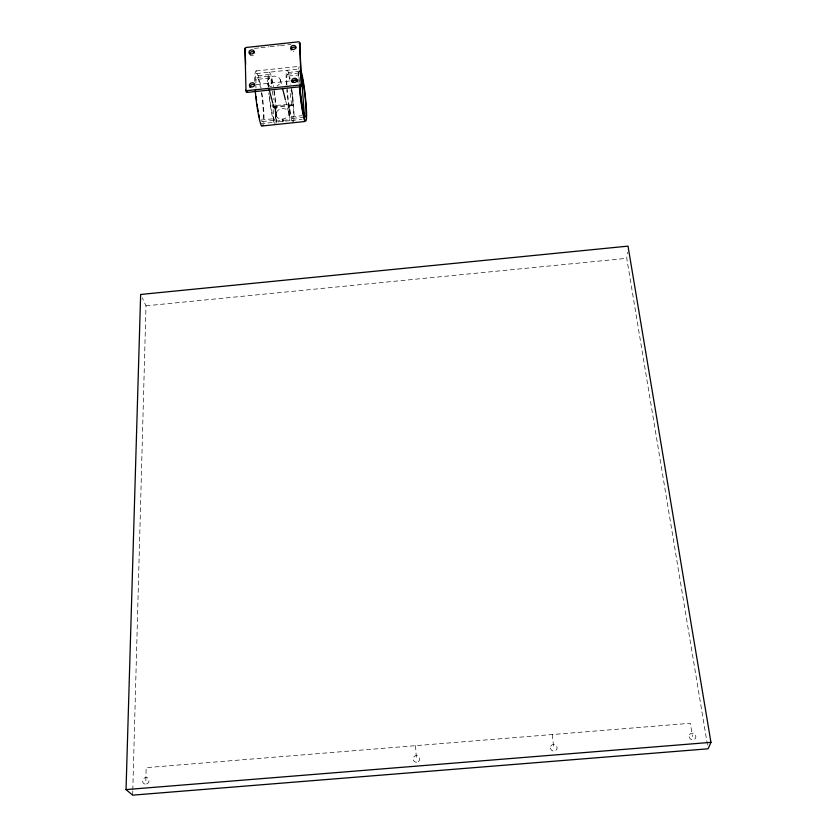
<?xml version="1.0" encoding="UTF-8"?>
<svg xmlns="http://www.w3.org/2000/svg" width="837" height="837" viewBox="0 0 837 837"><rect width="100%" height="100%" fill="white"/><g stroke="black" fill="none" stroke-linecap="round" stroke-linejoin="round"><path stroke-width="0.63" stroke-dasharray="4.18 3.14" d="M145.847 780.816L146.14 767.644L690.368 723.273L692.502 736.518M132.654 795.15L132.759 791.237M132.801 789.929L145.994 305.808L142.259 297.878M707.443 744.94L626.756 258.34L627.384 252.23M272.287 104.437A9.406 1.046 83.3 0 0 272.925 106.78L275.07 106.634L276.147 122.087L290.02 120.622L288.901 105.18L288.545 104.186L274.682 105.65L276.147 122.087M254.553 48.389L259.752 47.835M261.05 47.688L268.844 46.851M270.152 46.705L279.244 45.721M280.541 45.585L290.941 44.466M256.174 70.946L299.541 66.301M256.488 73.562L299.845 68.916M258.058 75.707L270.696 74.357M288.42 72.463L299.824 71.239M256.969 77.475L269.702 76.115M287.541 74.211L299.029 72.986M258.298 79.274L270.947 77.925L271.575 87.038M288.671 76.031L298.819 74.953M256.174 84.61L289.832 81.022M292.04 104.845L272.956 106.864L274.034 122.307L261.29 123.646M273.448 107.565L292.49 105.556M261.05 120.026L273.783 118.687M291.621 116.803L301.833 115.736M282.1 119.126L283.011 119.032A6.445 5.242 -13.9 0 0 287.708 110.494A6.445 5.242 -13.9 0 0 276.817 111.635A6.445 5.242 -13.9 0 0 282.1 119.126L282.697 121.396L282.331 120.434M262.347 121.553L274.996 120.225M292.73 118.352L302.879 117.285M275.771 121.124L289.665 119.66L290.02 120.622M291.883 120.434L302.105 119.356M288.901 105.18L292.186 105.211A9.406 0.921 83.4 0 0 292.73 100.639A9.406 0.921 83.4 0 0 291.213 89.14M145.994 305.808L626.756 258.34M272.925 106.78L273.113 107.22A9.406 1.046 83.3 0 0 273.856 104.269M274.682 105.65L275.028 106.55M283.241 120.34L283.607 121.302L283.011 119.032M267.463 83.365L268.468 87.079M273.155 104.426L276.168 115.579M280.28 79.693L281.87 85.918M285.689 100.838L288.556 112.022M261.364 92.708L261.814 95.721A22.212 2.657 83.2 0 1 261.521 120.978M261.855 92.865L262.18 95.052A26.125 3.128 83.2 0 1 263.77 122.537M270.341 102.198L270.79 105.284A22.222 2.469 83.3 0 0 275.415 119.565A22.222 2.469 83.3 0 0 274.327 94.393L273.887 91.379M274.159 90.187L274.662 93.734A26.146 2.909 83.3 0 1 275.823 123.635M291.851 89.685L292.155 91.871A26.156 2.595 83.4 0 1 293.505 121.773M552.253 734.53L553.759 747.765M288.545 104.186L289.665 119.66M415.529 745.683L416.418 758.897M271.732 86.839A6.665 5.357 -13.8 0 1 268.311 79.096A6.665 5.357 -13.8 0 1 278.637 77.391A6.665 5.357 -13.8 0 1 277.204 85.939M299.259 81.44A26.167 2.365 83.5 0 1 299.311 70.099M299.133 83.763A28.793 2.605 83.5 0 1 299.207 66.646M254.772 81.356A28.74 3.442 83.2 0 1 257.901 73.332M292.375 121.553A26.156 2.595 83.4 0 1 288.577 104.635L288.064 100.995A26.156 2.595 83.4 0 1 286.819 89.758M286.453 85.029A26.156 2.595 83.4 0 1 290.041 78.877M274.557 123.416A26.146 2.909 83.3 0 1 270.508 106.55L269.974 102.909A26.146 2.909 83.3 0 1 268.823 92.907M268.353 86.954A26.146 2.909 83.3 0 1 269.263 72.191A26.146 2.909 83.3 0 1 273.605 86.807M269.922 99.017A22.222 2.469 83.3 0 1 269.566 95.826M268.855 86.797A22.222 2.469 83.3 0 1 272.935 85.803M293.818 51.256A2.637 2.009 -12.1 0 1 293.138 51.266M253.349 55.336A2.637 2.009 -13.6 0 1 250.2 55.357M292.008 104.761A9.406 0.921 83.4 0 1 290.01 90.114M272.213 91.16A9.406 1.046 83.3 0 1 273.542 99.488M255.222 80.321A26.125 3.128 83.2 0 1 261.102 88.136M255.986 88.167A22.212 2.657 83.2 0 1 255.902 85.562M255.892 83.24A22.212 2.657 83.2 0 1 260.38 87.142M287.081 87.728A22.233 2.208 83.4 0 0 288.378 100.283L288.817 103.38A22.233 2.208 83.4 0 0 293.096 117.703A22.233 2.208 83.4 0 0 291.862 92.541L291.443 89.517A22.233 2.208 83.4 0 0 290.533 83.93M286.903 84.882A22.233 2.208 83.4 0 1 289.581 79.316M689.165 736.79A3.494 3.222 40 0 0 694.637 739.259A3.494 3.222 40 0 0 693.706 733.505A3.494 3.222 40 0 0 689.165 736.79M550.453 748.037A3.39 3.275 46.1 0 0 555.747 750.507A3.39 3.275 46.1 0 0 555.088 744.752A3.39 3.275 46.1 0 0 550.453 748.037M418.249 761.639A3.338 3.275 -70.5 0 0 417.862 755.895A3.338 3.275 -70.5 0 0 413.143 759.159A3.338 3.275 -70.5 0 0 418.249 761.639M146.601 783.955A3.432 3.086 -54.1 0 0 148.159 778.305A3.432 3.086 -54.1 0 0 142.761 780.22A3.432 3.086 -54.1 0 0 146.601 783.955"/><path stroke-width="1.26" d="M126.042 789.594L140.647 294.467L628.012 246.13L710.958 742.346L708.092 748.801L132.654 795.15L126.042 789.594L710.958 742.346M291.13 80.886L297.595 80.195M245.534 89.768A1.339 1.036 -14.2 0 0 246.873 90.668L299.949 85.029A1.339 1.036 -12.2 0 0 301.236 83.836L299.698 42.718A1.318 1.004 -11.9 0 0 298.359 41.85L246.277 47.479A1.318 1.004 -13.7 0 0 244.99 48.63L246.015 91.484A1.339 1.036 -14.2 0 0 247.354 92.394L300.337 86.755A1.339 1.036 -12.2 0 0 301.623 85.573L299.698 42.718M246.873 90.668L247.354 92.394M269.137 89.559L272.82 103.192M244.99 48.63L245.649 64.512M282.508 88.398L285.375 99.593M301.236 83.836L301.623 85.573M299.949 85.029L300.337 86.755M257.064 104.269L257.398 106.529M301.351 74.681L304.386 115.464M299.772 88.377A26.167 2.365 83.5 0 0 301.006 99.624L301.498 103.275A26.167 2.365 83.5 0 0 306.237 120.13A26.167 2.365 83.5 0 0 304.668 90.542L304.187 86.996A26.167 2.365 83.5 0 0 301.09 71.103M299.458 87.707A28.793 2.605 83.5 0 0 300.807 100.095L301.362 104.112A28.793 2.605 83.5 0 0 304.835 121.511L261.458 126.063A28.74 3.442 83.2 0 1 257.398 108.758L256.802 104.751A28.74 3.442 83.2 0 1 255.233 90.396M291.224 50.053A2.637 2.009 -12.1 0 1 292.615 47.489A2.637 2.009 -12.1 0 1 295.921 47.96M250.012 87.414A2.668 2.061 -13.9 0 1 251.518 84.788A2.668 2.061 -13.9 0 1 254.825 85.322M299.991 86.357A22.243 2.009 83.5 0 0 301.289 98.923L301.707 102.009A22.243 2.009 83.5 0 0 305.735 116.374A22.243 2.009 83.5 0 0 304.406 91.202L303.998 88.188A22.243 2.009 83.5 0 0 300.964 73.635M299.081 43.618A1.318 1.004 -11.9 0 1 300.085 44.487M249.416 54.007A2.637 2.009 -13.6 0 1 251.655 51.758A2.637 2.009 -13.6 0 1 254.521 52.93M245.461 50.377A1.318 0.994 -13.7 0 1 245.628 49.854M292.207 82.382A2.668 2.072 -12.3 0 1 294.781 80.017A2.668 2.072 -12.3 0 1 297.501 81.817M259.439 117.452A26.125 3.128 83.2 0 1 258.811 114.575M258.194 111.363A26.125 3.128 83.2 0 1 257.608 107.91M256.572 100.524A26.125 3.128 83.2 0 1 256.143 96.757M263.216 124.954A26.125 3.128 83.2 0 1 262.368 125.351M292.103 49.383A2.637 2.019 -12.1 0 0 295.932 47.165A2.637 2.019 -12.1 0 0 291.914 45.878A2.637 2.019 -12.1 0 0 292.103 49.383M250.797 86.828A2.678 2.061 -13.9 0 0 254.73 84.6A2.678 2.061 -13.9 0 0 250.734 83.219A2.678 2.061 -13.9 0 0 250.797 86.828M293.191 82.319A2.678 2.072 -12.3 0 0 297.104 80.08A2.678 2.072 -12.3 0 0 293.065 78.699A2.678 2.072 -12.3 0 0 293.191 82.319M250.284 53.871A2.637 2.009 -13.6 0 0 254.166 51.695A2.637 2.009 -13.6 0 0 250.232 50.356A2.637 2.009 -13.6 0 0 250.284 53.871"/></g></svg>
